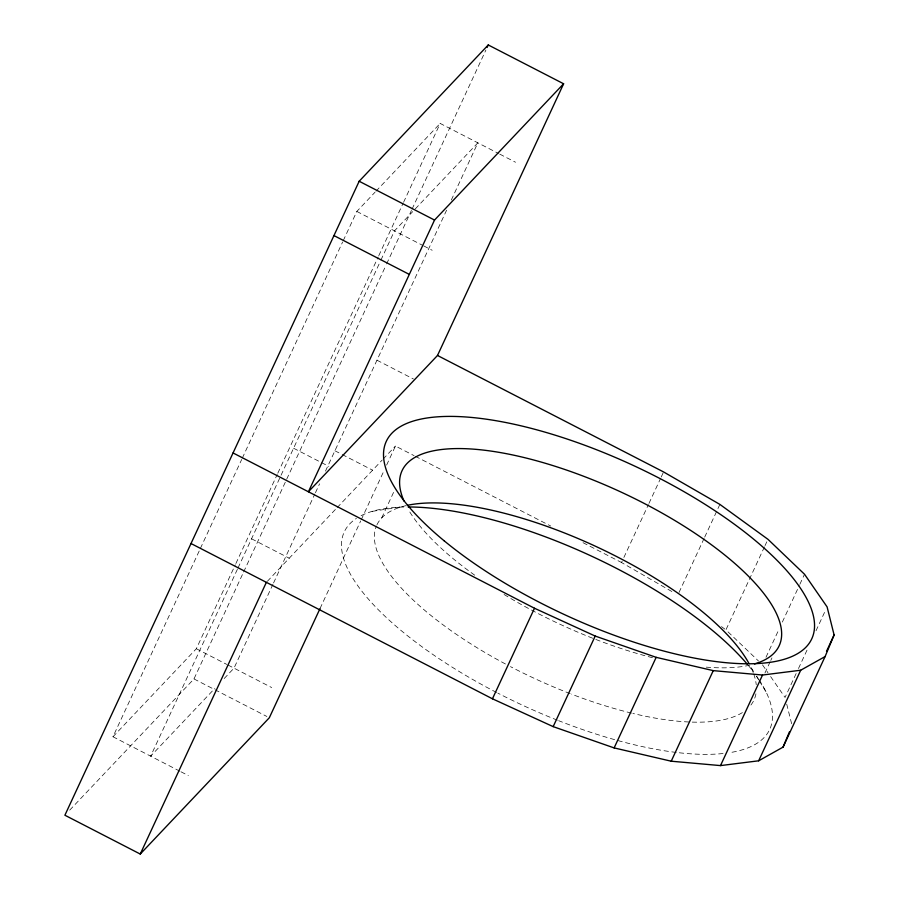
<?xml version="1.0" encoding="UTF-8"?>
<svg xmlns="http://www.w3.org/2000/svg" width="899" height="899" viewBox="0 0 899 899"><rect width="100%" height="100%" fill="white"/><g stroke="black" fill="none" stroke-linecap="round" stroke-linejoin="round"><path stroke-width="0.67" stroke-dasharray="4.5 3.37" d="M179.822 771.185L112.971 736.753L199.769 549.783M200.353 548.502L241.685 459.479M242.269 458.198L342.643 241.977M343.227 240.707L356.813 211.445L375.018 192.229M112.971 736.753L196.342 648.73L235.302 564.786M235.898 563.504L277.229 474.481M277.813 473.2L378.187 256.979M378.771 255.709L402.977 203.556M403.572 202.286L440.173 123.421L498.518 153.482M237.392 569.303L150.65 756.16L214.861 688.376M237.977 568.033L380.333 261.373M380.918 260.092L394.492 230.863L412.697 211.636M69.706 810.145L193.97 678.936L243.022 573.27M243.618 572L386.031 265.194M386.615 263.913L411.439 210.445M412.034 209.175L485.898 50.041M272.959 584.249L234.021 668.137L223.48 679.273M273.554 582.968L314.852 493.989M315.448 492.719L319.572 483.819M325.483 471.11L446.589 210.209M451.309 200.039L477.852 142.84L413.652 210.624M320.022 608.567L360.679 520.959M361.274 519.689L384.255 470.177M386.615 465.098L395.459 446.05L414.091 455.647M381.715 517.914L394.616 490.112M671.856 591.531L621.535 562.516L623.288 558.74M623.872 557.481L648.393 504.654M648.977 503.395L660.653 478.234M661.237 476.976L663.574 471.941M679.015 592.463L704.119 538.377M704.704 537.119L719.885 504.406M764.465 546.85L725.92 629.873L758.531 661.046M765.049 545.592L766.791 541.827M765.993 657.281L778.837 629.603M782.344 622.063L799.278 585.575M799.852 584.316L804.526 574.259M764.925 673.059L770.207 661.675M770.791 660.417L771.96 657.888M796.143 673.553L785.052 697.455L768.712 673.823M798.481 668.519L808.403 647.134M816 630.783L825.923 609.398M375.973 191.217L440.173 123.421M267.329 581.338L336.181 508.632M337.147 507.62L382.12 460.131M383.075 459.119L395.459 446.05M372.13 511.374L401.538 506.811M499.732 154.111L515.532 162.247M356.813 211.445L422.451 245.258M423.665 245.888L432.172 250.27M376.962 360.207L413.428 378.985M415.327 456.287L550.727 526.039M583.024 542.681L621.535 562.516M334.922 450.77L340.991 453.905M342.216 454.534L372.602 470.188M293.591 448.23L320.336 462.007M321.55 462.625L328.843 466.39M251.551 538.793L289.231 558.212M196.342 648.73L226.728 664.383M227.941 665.013L271.7 687.555M193.97 678.936L266.868 716.481M181.036 771.814L188.329 775.579M721.447 626.625L724.808 629.064M762.487 664.833L767.937 672.699M753.62 671.587L750.699 666.811A207.871 72.797 24.9 0 1 753.193 672.553M756.542 676.363L758.734 679.947M759.464 681.139L766.038 691.882M786.715 704.131L791.738 724.189M742.383 712.581A207.871 72.797 24.9 0 1 632.851 713.424M631.469 713.098A207.871 72.797 24.9 0 1 571.449 694.129M570.135 693.623A207.871 72.797 24.9 0 1 510.452 666.62M505.463 663.99A207.871 72.797 24.9 0 1 376.434 525.96M376.996 524.701A207.871 72.797 24.9 0 1 406.157 505.609M753.71 673.958A207.871 72.797 24.9 0 1 756.228 684.701M755.924 693.848A207.871 72.797 24.9 0 1 749.081 707.176M749.867 665.148A207.871 72.797 24.9 0 1 705.119 667.047M652.517 657.708A207.871 72.797 24.9 0 1 503.889 594.374M474.717 575.191A207.871 72.797 24.9 0 1 409.596 511.666M758.981 679.644A234.527 82.135 24.9 0 1 729.797 752.632M723.066 753.519A234.527 82.135 24.9 0 1 677.677 752.598M676.25 752.429A234.527 82.135 24.9 0 1 558.684 720.706M557.38 720.189A234.527 82.135 24.9 0 1 497.832 693.129M496.585 692.488A234.527 82.135 24.9 0 1 356.397 518.386M361.072 515.689A234.527 82.135 24.9 0 1 407.101 506.969M748.418 665.552A234.527 82.135 24.9 0 1 753.16 671.474M756.61 676.172A234.527 82.135 24.9 0 1 758.205 678.487"/><path stroke-width="1.35" d="M191.015 543.524L492.45 698.804L553.166 726.628L614.129 747.912L671.216 761.206L720.504 765.6L758.655 760.801L783.063 747.125L789.423 731.876M783.063 747.125L825.102 656.562L834.103 634.952L827.091 606.881L804.526 574.259L767.96 539.31L719.885 504.406L663.574 471.941L437.498 355.476L308.413 491.775L434.532 220.064L563.617 83.776L488.258 44.95L359.173 181.25L64.897 815.224L140.255 854.05L269.329 717.75L320.022 608.567M487.078 47.501L488.258 44.95M140.255 854.05L266.374 582.338M437.498 355.476L563.617 83.776M492.45 698.804L534.489 608.241L233.055 452.95M553.166 726.628L595.205 636.065L656.169 657.338L713.255 670.632L762.543 675.025L800.694 670.227L825.102 656.562M614.129 747.912L656.169 657.338M671.216 761.206L713.255 670.632M720.504 765.6L762.543 675.025M758.655 760.801L800.694 670.227M826.518 651.303L834.103 634.952M534.489 608.241L595.205 636.065M359.173 181.25L434.532 220.064M333.956 235.583L409.315 274.409M403.988 501.058A207.871 72.797 24.9 0 1 621.524 492.292A207.871 72.797 24.9 0 1 754.475 663.945M407.359 505.339A207.871 72.797 24.9 0 1 595.554 546.289A207.871 72.797 24.9 0 1 749.013 663.552M408.326 506.969A234.527 82.135 24.9 0 1 747.417 664.361M444.173 540.816A234.527 82.135 24.9 0 0 806.268 646.853A234.527 82.135 24.9 0 0 546.648 432.61A234.527 82.135 24.9 0 0 444.173 540.816"/></g></svg>
